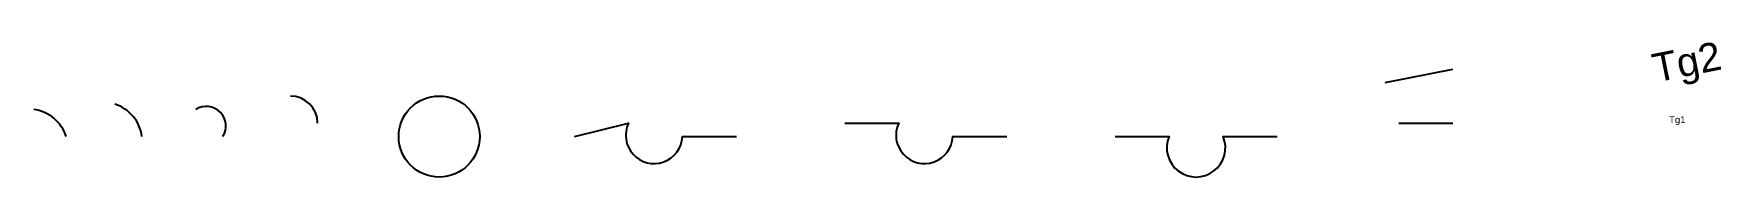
# Model space of a CAD drawing. Header units: millimetres. Extents: x 0 to 624, y -15 to 35.
import ezdxf
from ezdxf.enums import TextEntityAlignment as Align

# ---------------------------------------------------------------- set-up
doc = ezdxf.new("R2010")
doc.units = ezdxf.units.MM
doc.styles.get("Standard").update_dxf_attribs({"font": 'arial.ttf'})

msp = doc.modelspace()

# ---------------------------------------------------------------- linework, layer by layer
for p, q in [((500, 20), (525, 25)), ((505, 5), (525, 5))]:
    msp.add_line(p, q)
for points in [[(200, 0), (220, 5, 1.219804), (240, 0), (260, 0)], [(300, 5), (320, 5, 1.219804), (340, 0), (360, 0)], [(400, 0), (420, 0, 1.5), (440, 0), (460, 0)]]:
    msp.add_lwpolyline(points, format="xyb")
msp.add_circle((150, 0), 15)
for centre, radius, start, end in [((95, 5), 10, 0, 90), ((-1.81, -4.37), 14.49, 17.5731, 82.81576), ((25.63, -1.81), 14.49, 7.18424, 72.4269), ((63.88, 3.88), 7.25, 327.68038, 122.31962)]:
    msp.add_arc(centre, radius, start, end)

# ---------------------------------------------------------------- texts
msp.add_text('Tg2', height=10.591, rotation=11.30993).set_placement((600, 20), (625, 25), align=Align.ALIGNED)
msp.add_text('Tg1', height=2.5).set_placement((605, 5))

doc.saveas('drawing.dxf')
